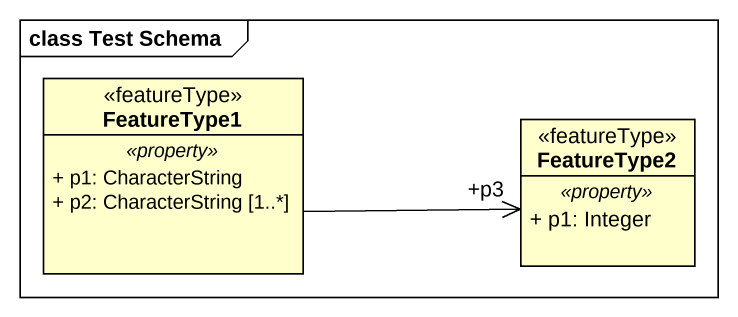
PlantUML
@startuml
mainframe class Test Schema
hide circle
hide empty members
skinparam classAttributeIconSize 0
class FeatureType1 <<featureType>> {
  .. <<property>> ..
  + p1: CharacterString
  + p2: CharacterString [1..*]
}
class FeatureType2 <<featureType>> {
  .. <<property>> ..
  + p1: Integer
}
FeatureType1 -right-> "+p3" FeatureType2
@enduml
